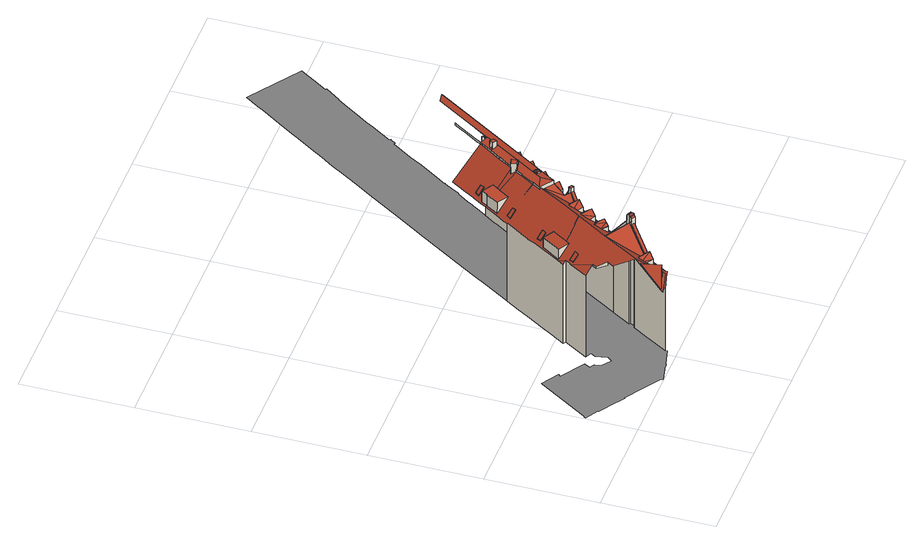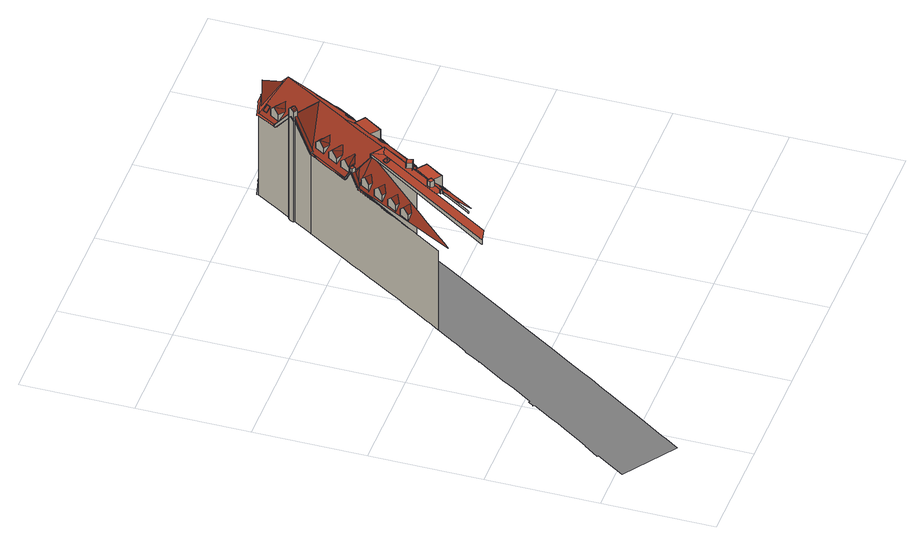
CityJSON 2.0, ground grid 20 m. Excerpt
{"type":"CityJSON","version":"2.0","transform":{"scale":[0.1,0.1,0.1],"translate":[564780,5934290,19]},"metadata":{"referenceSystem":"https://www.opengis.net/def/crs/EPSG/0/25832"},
"CityObjects":{
"building1":{"type":"Building","attributes":{"Grundfläche 2D":"1218.550991","Grundhöhe NN":"19.178"},"children":["building1-1","building1-2","building1-3","building1-4","building1-5","building1-6","building1-7","building1-8","building1-9","building1-10","building1-11","building1-12","building1-13","building1-14","building1-15","building1-16","building1-17","building1-18","building1-19","building1-20","building1-21","building1-22","building1-23","building1-24"],"geometry":[{"type":"MultiSurface","lod":"3","boundaries":[[[0,1,2,3,4,5,6,7]],[[8,9,10,11]],[[10,9,12,13]],[[13,12,14]],[[15,16,14,12]],[[5,4,3,17,18,19,20,21,22,23,24,25,26,27,6]],[[16,15,28,29,30,31]],[[7,32,33,34,35,36,37,29,28,15,12,9,8,38]],[[29,39,40,30]],[[39,29,37]],[[41,42,43,25,24,23,22,44,45]],[[35,46,36]],[[36,46,47,48]],[[35,34,49,50,51,47,46]],[[52,53,54,55,26,25,43,56,57,58]],[[56,43,42,59]],[[60,48,47,51,50]],[[61,62,63,64,65,66,67,52,58,57,56,59,68]],[[69,65,64,70]],[[71,54,53,52,67,66,65,69,72]],[[73,74,75,76,40,39,37,77,78,79,80,81,82,83,84,85]],[[7,6,27,26,55,54,71,72,86,87,88,89,90,91,92,93,94,33,32]],[[95,72,69]],[[96,97,95,69,70,98]],[[97,72,95]],[[86,72,97,99]],[[100,101,102,103,104,105,106,107,108,109,110,111,112,113,114,115,116,117,118,119,120,83,82,81,80,79,78,77,37,36,48,60,50,49,34,33,94,93,92,91]],[[99,121,122,123,88,87,86]],[[114,113,124,115]],[[103,102,101,100,125,126]],[[127,128,129,130,131,132,125,100,91,90]],[[132,131,130,129,133,134,125]],[[105,104,103]],[[135,136,88,123,122]],[[115,124,137,138,117,116]],[[139,128,127,140]],[[140,127,90,89,88,141,142,143]],[[141,88,136]],[[138,144,145,117]],[[146,147,140,143,142]],[[148,149,139,140,150]],[[151,144,138,137,124,113,112,111,152,153,154]],[[155,148,150,140,147,146]],[[110,109,108,107,106,105,103,126,156,157,158,159,160,161,162]],[[144,151,145]],[[163,152,111,110,162]],[[164,165,166,167,168,148,155]],[[169,170,171,172,173,174,175,176,177,178,179,180,181,182,161,160,159,158,157,156,126,125,134,133,183,184]],[[185,148,185,186]],[[187,188,189,190,191,192,193,194,195,196,118,117,145,151,154,153,152,163,197]],[[163,174,173,172,171,188,187,197]],[[168,167,198,186]],[[185,148,185,199]],[[200,201,185]],[[202,185,186,203,204]],[[201,205,185]],[[149,206,207,208,209,210,211,212,213,129,128,139]],[[214,215,216,217,218,219,220,221,222,223,224,225,226,227,228,229,230,231,232,233,234,235,236,237,199,205,201,238,200,239,240,202,204,203,186,198,167,166,165,164,155,146,142,141,136,135,122,121,99,97,96,241]],[[205,199,185]],[[242,243,244,245,246,247,248,249,250,251,252,253,254,255,256,257,258,259,260,261,262,263,264,265,266,267,268,269,270,271,228,227,226,225,224,223,222,221,220,219,218,217,216,215,214,241,96,98,70,64,63,62,61,68,59,42,41,45,44,272,273,274,275,276,277,278,279,280,281,282,283,284,285,286,287,288,289,290,291,292,293,294,295,296,297,298,299,300,301,302,31,30,40,76,75,74,73,85,84,303,304,305,306,307,308,309,310,311,312,313,314,315,316,317,318,319,320,321,322,323,324,325,326,327,328,329]],[[170,169,330]],[[190,189,188,171,170,331,191]],[[200,185,202,240,239]],[[183,133,129,213,212,211,210,209,332,333],[334,335,336,337,338,339,340,341]],[[331,170,330,342,343,344,345,184,183,333,346,347]],[[331,347,348]],[[349,350,351,352,206,149,148,185,353,354,355]],[[356,357,358,359,360,191,331,361,362,363,364,365,366,367]]],"semantics":{"surfaces":[{"type":"RoofSurface"},{"type":"WallSurface"},{"type":"GroundSurface"}],"values":[0,1,1,1,0,0,1,0,1,0,1,1,1,0,0,1,1,1,1,0,1,0,0,1,0,0,0,0,1,1,1,0,0,0,1,0,0,0,1,0,0,0,0,1,1,0,0,0,0,0,1,0,0,0,0,0,1,1,0,2,0,1,0,0,0,0,0,1]}}]},
"building1-1":{"type":"BuildingInstallation","parents":["building1"],"geometry":[{"type":"MultiSurface","lod":"3","boundaries":[[[0,368,369,370,371,372]],[[370,373,374,375,376,371]]],"semantics":{"surfaces":[{"type":"RoofSurface"}],"values":[0,0]}}]},
"building1-2":{"type":"BuildingInstallation","parents":["building1"],"geometry":[{"type":"MultiSurface","lod":"3","boundaries":[[[377,378,379,380]],[[380,379,381,382]],[[380,382,377]],[[378,377,383]],[[379,378,383,381]]],"semantics":{"surfaces":[{"type":"RoofSurface"},{"type":"WallSurface"}],"values":[0,1,1,1,1]}}]},
"building1-3":{"type":"BuildingInstallation","parents":["building1"],"geometry":[{"type":"MultiSurface","lod":"3","boundaries":[[[384,385,386,387,388,389]],[[384,390,385]],[[390,391,385]],[[392,393,394]],[[385,391,392,394]],[[388,387,395]],[[394,393,396]],[[396,395,387,386,385,394]]],"semantics":{"surfaces":[{"type":"RoofSurface"},{"type":"WallSurface"}],"values":[0,0,0,0,0,1,1,1]}}]},
"building1-4":{"type":"BuildingInstallation","parents":["building1"],"geometry":[{"type":"MultiSurface","lod":"3","boundaries":[[[397,398,399,400,401,402]],[[403,404,402,401]],[[404,405,406,398,397,402]],[[400,399,398,406,407,399]],[[399,403,401,400]]],"semantics":{"surfaces":[{"type":"RoofSurface"},{"type":"WallSurface"}],"values":[0,1,1,1,1]}}]},
"building1-5":{"type":"BuildingInstallation","parents":["building1"],"geometry":[{"type":"MultiSurface","lod":"3","boundaries":[[[408,409,410,411,412,413,414,415]],[[413,416,55,417,415,414]],[[410,409,408,415,417,27,24]],[[24,25,43,412,411,410]]],"semantics":{"surfaces":[{"type":"RoofSurface"},{"type":"WallSurface"}],"values":[0,1,1,1]}}]},
"building1-6":{"type":"BuildingInstallation","parents":["building1"],"geometry":[{"type":"MultiSurface","lod":"3","boundaries":[[[418,419,420,421,422]],[[422,423,424,418]],[[424,423,425,426,427]],[[426,425,428,429,427]],[[428,430,431,429]],[[430,432,433,431]],[[419,65,69,434,435,420]],[[420,435,436,437,438,53,425,423,422,421]],[[430,428,425,53,416,413,432]],[[433,432,413,412,43,56]],[[431,433,56,57,58,52,67,66,65,419,418,424,427,429]]],"semantics":{"surfaces":[{"type":"RoofSurface"},{"type":"WallSurface"}],"values":[0,0,0,0,0,0,1,1,1,1,1]}}]},
"building1-7":{"type":"BuildingInstallation","parents":["building1"],"geometry":[{"type":"MultiSurface","lod":"3","boundaries":[[[439,440,441,442,443,444]],[[445,446,444,443]],[[440,439,444,446,447,448]],[[448,449,441,440]],[[449,450,445,443,442,441]]],"semantics":{"surfaces":[{"type":"RoofSurface"},{"type":"WallSurface"}],"values":[0,1,1,1,1]}}]},
"building1-8":{"type":"BuildingInstallation","parents":["building1"],"geometry":[{"type":"MultiSurface","lod":"3","boundaries":[[[451,452,435,434,453,454,455,456]],[[69,95,97,454,453,434]],[[97,457,86,458,451,456,455,454]],[[436,435,452,451,458,71]]],"semantics":{"surfaces":[{"type":"RoofSurface"},{"type":"WallSurface"}],"values":[0,1,1,1]}}]},
"building1-9":{"type":"BuildingInstallation","parents":["building1"],"geometry":[{"type":"MultiSurface","lod":"3","boundaries":[[[459,460,461,462]],[[462,463,459]],[[463,464,465]],[[459,463,465]],[[466,467,468,469]],[[465,464,467,466]],[[461,460,470]],[[469,468,471]],[[471,472,470,460,459,465,466,469]]],"semantics":{"surfaces":[{"type":"RoofSurface"},{"type":"WallSurface"}],"values":[0,0,0,0,0,0,1,1,1]}}]},
"building1-10":{"type":"BuildingInstallation","parents":["building1"],"geometry":[{"type":"MultiSurface","lod":"3","boundaries":[[[473,474,475,476]],[[476,477,473]],[[478,479,480]],[[473,477,478,480]],[[475,474,481]],[[480,479,482]],[[480,482,481,474,473]]],"semantics":{"surfaces":[{"type":"RoofSurface"},{"type":"WallSurface"}],"values":[0,0,0,0,1,1,1]}}]},
"building1-11":{"type":"BuildingInstallation","parents":["building1"],"geometry":[{"type":"MultiSurface","lod":"3","boundaries":[[[483,484,485,486,487,488]],[[489,490,488,487]],[[491,492,485,484]],[[490,493,491,484,483,488]],[[489,487,486,485,492,104]]],"semantics":{"surfaces":[{"type":"RoofSurface"},{"type":"WallSurface"}],"values":[0,1,1,1,1]}}]},
"building1-12":{"type":"BuildingInstallation","parents":["building1"],"geometry":[{"type":"MultiSurface","lod":"3","boundaries":[[[494,495,496,497]],[[497,498,494]],[[499,500,501,502]],[[494,498,500,499]],[[503,499,502,504,505]],[[506,496,495]],[[503,505,507]],[[503,507,508,506,495,494,499]]],"semantics":{"surfaces":[{"type":"RoofSurface"},{"type":"WallSurface"}],"values":[0,0,0,0,0,1,1,1]}}]},
"building1-13":{"type":"BuildingInstallation","parents":["building1"],"geometry":[{"type":"MultiSurface","lod":"3","boundaries":[[[509,510,511,512]],[[510,513,514,515,511]],[[516,517,518,519,514]],[[519,515,514]],[[520,521,89,517,516,514,513,510,509]],[[519,518,87]],[[515,519,87,123]],[[511,515,123,135]],[[135,136,141,512,511]]],"semantics":{"surfaces":[{"type":"RoofSurface"},{"type":"WallSurface"}],"values":[0,0,0,0,1,1,1,1,1]}}]},
"building1-14":{"type":"BuildingInstallation","parents":["building1"],"geometry":[{"type":"MultiSurface","lod":"3","boundaries":[[[522,523,524,525,526,527,528]],[[512,141,142,146,529,526,525,524]],[[529,530,527,526]],[[147,143,520,509,523,522,528,527,530,531]],[[509,512,524,523]]],"semantics":{"surfaces":[{"type":"RoofSurface"},{"type":"WallSurface"}],"values":[0,1,1,1,1]}}]},
"building1-15":{"type":"BuildingInstallation","parents":["building1"],"geometry":[{"type":"MultiSurface","lod":"3","boundaries":[[[529,532,533,534,530]],[[532,535,536,533]],[[534,533,537,538,539]],[[146,155,164,535,532,529]],[[533,536,535,164,540,168]],[[533,168,185]],[[537,533,185]],[[530,534,539,150,531]]],"semantics":{"surfaces":[{"type":"RoofSurface"},{"type":"WallSurface"}],"values":[0,0,0,1,1,1,1,1]}}]},
"building1-16":{"type":"BuildingInstallation","parents":["building1"],"geometry":[{"type":"MultiSurface","lod":"3","boundaries":[[[541,542,543,544]],[[545,546,547,544,543]],[[547,548,549,544]],[[549,550,541,544]],[[543,542,541,341,340]],[[338,337,547,546,545,543,340,339]],[[335,549,548,547,337,336]],[[341,541,550,549,335,334]]],"semantics":{"surfaces":[{"type":"RoofSurface"},{"type":"WallSurface"}],"values":[0,0,0,0,1,1,1,1]}}]},
"building1-17":{"type":"BuildingInstallation","parents":["building1"],"geometry":[{"type":"MultiSurface","lod":"3","boundaries":[[[551,552,553,554,555]],[[556,557,558,559,551,555,560]],[[555,554,561,562,556,560]],[[557,556,562]],[[554,553,561]]],"semantics":{"surfaces":[{"type":"RoofSurface"},{"type":"WallSurface"}],"values":[0,0,1,1,1]}}]},
"building1-18":{"type":"BuildingInstallation","parents":["building1"],"geometry":[{"type":"MultiSurface","lod":"3","boundaries":[[[563,564,565,566,567,568]],[[569,565,564,563,570,571]],[[569,572,566,565]],[[566,572,573,567]],[[568,567,573,574]],[[574,570,563,568]]],"semantics":{"surfaces":[{"type":"RoofSurface"},{"type":"WallSurface"}],"values":[0,1,1,1,1,1]}}]},
"building1-19":{"type":"BuildingInstallation","parents":["building1"],"geometry":[{"type":"MultiSurface","lod":"3","boundaries":[[[575,576,577,578,579,580,581,582,583]],[[161,182,181,577,576,575,584,162]],[[179,178,580,579,578,577,181,180]],[[176,582,581,580,178,177]],[[582,176,175,174,163,584,575,583]]],"semantics":{"surfaces":[{"type":"RoofSurface"},{"type":"WallSurface"}],"values":[0,1,1,1,1]}}]},
"building1-20":{"type":"BuildingInstallation","parents":["building1"],"geometry":[{"type":"MultiSurface","lod":"3","boundaries":[[[585,586,587,588,589,590,591]],[[592,593,586,585,594]],[[595,596,597,594,585,591,590]],[[592,594,597]],[[590,589,595]]],"semantics":{"surfaces":[{"type":"RoofSurface"},{"type":"WallSurface"}],"values":[0,0,1,1,1]}}]},
"building1-21":{"type":"BuildingInstallation","parents":["building1"],"geometry":[{"type":"MultiSurface","lod":"3","boundaries":[[[598,599,600,601,602]],[[603,604,605,606,598,602,607]],[[602,601,608,609,603,607]],[[604,603,609]],[[601,600,608]]],"semantics":{"surfaces":[{"type":"RoofSurface"},{"type":"WallSurface"}],"values":[0,0,1,1,1]}}]},
"building1-22":{"type":"BuildingInstallation","parents":["building1"],"geometry":[{"type":"MultiSurface","lod":"3","boundaries":[[[610,611,612,613,614]],[[611,610,343,342]],[[342,330,611]],[[184,612,611,330,169]],[[613,612,184,345]],[[343,610,614,613,345,344]]],"semantics":{"surfaces":[{"type":"RoofSurface"},{"type":"WallSurface"}],"values":[0,1,1,1,1,1]}}]},
"building1-23":{"type":"BuildingInstallation","parents":["building1"],"geometry":[{"type":"MultiSurface","lod":"3","boundaries":[[[615,616,617,618]],[[618,617,619,348]],[[346,615,618,348,347]],[[620,616,615,346]],[[617,616,620,619]]],"semantics":{"surfaces":[{"type":"RoofSurface"},{"type":"WallSurface"}],"values":[0,1,1,1,1]}}]},
"building1-24":{"type":"BuildingInstallation","parents":["building1"],"geometry":[{"type":"MultiSurface","lod":"3","boundaries":[[[621,622,623,624,625,626]],[[627,628,622,621,629]],[[626,625,630,631,629,621]],[[627,629,631]],[[625,624,630]]],"semantics":{"surfaces":[{"type":"RoofSurface"},{"type":"WallSurface"}],"values":[0,0,1,1,1]}}]}
},
"vertices":[
[158,12,172],[158,9,169],[158,8,169],[160,9,169],[188,15,169],[191,16,169],[205,20,169],[163,57,222],[167,106,201],[163,125,188],[163,125,185],[167,106,193],[168,132,188],[168,132,185],[166,134,185],[174,171,173],[155,140,173],[172,9,169],[177,9,169],[177,10,169],[194,14,169],[211,18,169],[211,22,169],[223,42,169],[230,54,169],[232,57,169],[229,59,169],[227,56,169],[179,177,173],[182,183,173],[182,183,2],[155,140,2],[205,125,222],[240,180,223],[208,190,191],[205,185,191],[186,197,169],[185,198,167],[160,95,200],[177,186,167],[177,186,2],[232,57,2],[252,88,2],[252,88,214],[211,22,2],[230,54,2],[186,197,190],[208,230,190],[208,230,169],[221,210,191],[226,218,191],[211,228,190],[257,92,221],[250,96,221],[206,124,221],[229,61,170],[254,87,214],[255,89,216],[256,90,218],[254,87,2],[211,228,173],[256,90,2],[259,95,2],[260,97,2],[260,98,2],[260,98,214],[260,97,215],[259,95,218],[255,89,2],[258,99,214],[258,99,2],[273,133,170],[275,134,169],[237,282,2],[222,258,2],[207,234,2],[192,210,2],[192,210,167],[207,234,167],[216,248,166],[222,258,166],[237,282,166],[252,306,166],[253,307,165],[253,307,2],[252,306,2],[276,135,169],[322,208,169],[324,210,169],[322,213,172],[296,259,217],[291,262,223],[285,252,223],[270,228,223],[255,204,223],[279,132,168],[279,133,2],[279,133,168],[279,132,2],[286,145,168],[289,263,220],[290,265,220],[291,266,220],[298,277,220],[271,302,183],[298,278,220],[312,300,220],[313,301,220],[320,312,220],[320,313,220],[321,313,220],[301,335,191],[292,322,191],[289,317,191],[272,328,170],[270,330,167],[284,352,167],[285,352,167],[283,354,165],[268,330,165],[257,314,165],[299,165,168],[312,186,169],[323,208,169],[270,330,190],[289,263,224],[298,277,224],[297,258,217],[314,247,216],[314,247,224],[297,258,224],[296,259,224],[291,262,224],[310,269,227],[293,264,225],[325,206,169],[326,208,169],[284,352,190],[285,352,190],[315,249,219],[318,229,194],[332,218,190],[333,219,193],[328,223,193],[291,363,190],[291,363,167],[335,223,187],[330,225,189],[340,235,169],[315,250,219],[335,234,174],[311,350,191],[304,340,191],[307,344,191],[308,346,191],[342,234,168],[298,278,224],[312,300,224],[313,301,224],[320,312,224],[320,313,224],[321,314,224],[321,314,220],[328,324,220],[343,235,168],[343,236,168],[362,265,168],[363,267,168],[340,236,168],[362,364,226],[356,368,224],[343,349,224],[343,348,224],[328,325,224],[328,324,224],[329,325,224],[330,325,225],[330,324,225],[332,314,226],[323,313,225],[322,312,224],[321,312,224],[321,313,224],[368,360,227],[366,362,227],[340,236,169],[372,282,168],[343,348,220],[343,349,220],[356,368,220],[370,390,220],[371,391,220],[328,425,165],[313,401,165],[300,381,165],[298,378,165],[289,364,165],[328,325,220],[367,274,168],[414,348,168],[401,328,168],[408,338,168],[389,308,168],[376,287,168],[385,302,168],[412,344,168],[321,259,219],[469,488,215],[470,490,215],[470,490,224],[469,488,224],[334,278,224],[315,250,224],[315,249,224],[326,208,2],[333,219,2],[343,235,2],[343,236,2],[362,265,2],[363,267,2],[385,302,2],[401,328,2],[402,329,2],[414,348,2],[417,353,2],[427,369,2],[438,385,2],[440,389,2],[453,409,2],[453,409,168],[449,403,168],[444,395,168],[440,389,168],[438,385,168],[432,376,168],[427,369,168],[427,368,168],[417,353,168],[402,329,168],[397,321,168],[391,311,168],[299,165,2],[685,758,2],[666,731,2],[665,731,2],[651,711,2],[638,691,2],[624,671,2],[615,656,2],[591,620,2],[593,618,2],[593,617,2],[592,617,2],[589,611,2],[588,610,2],[586,608,2],[584,610,2],[560,574,2],[545,550,2],[519,510,2],[511,498,2],[512,498,2],[511,497,2],[501,481,2],[495,470,2],[493,468,2],[492,469,2],[479,449,2],[473,439,2],[467,431,2],[466,429,2],[455,412,2],[211,18,2],[177,10,2],[177,9,2],[172,8,2],[172,9,2],[138,1,2],[137,5,2],[105,26,2],[72,47,2],[71,46,2],[59,54,2],[59,55,2],[27,76,2],[27,77,2],[4,91,2],[5,93,2],[6,94,2],[8,96,2],[10,100,2],[65,185,2],[67,187,2],[97,168,2],[94,164,2],[137,136,2],[130,125,2],[139,120,2],[141,108,2],[158,96,2],[165,105,2],[160,125,2],[166,134,2],[283,354,2],[298,378,2],[313,401,2],[328,425,2],[344,449,2],[359,473,2],[374,497,2],[385,513,2],[405,544,2],[421,568,2],[439,596,2],[467,639,2],[483,663,2],[498,687,2],[514,710,2],[530,734,2],[545,757,2],[561,781,2],[577,804,2],[593,828,2],[601,840,2],[608,851,2],[624,875,2],[626,874,2],[718,811,2],[691,771,2],[683,759,2],[359,366,225],[371,391,224],[449,486,227],[383,383,227],[328,282,226],[330,280,225],[328,276,225],[325,273,225],[324,274,225],[322,275,226],[318,277,227],[322,285,227],[359,367,225],[363,373,225],[365,372,225],[370,368,227],[377,387,226],[375,388,225],[374,389,225],[427,392,188],[416,378,191],[406,365,194],[401,360,195],[455,427,179],[447,417,182],[434,401,185],[405,444,220],[404,444,220],[389,420,220],[374,397,220],[374,396,220],[374,396,224],[374,397,224],[389,420,224],[404,444,224],[405,444,224],[406,446,224],[406,446,220],
[159,12,175],[170,15,205],[173,15,213],[165,49,213],[164,43,207],[176,16,208],[187,19,177],[189,19,172],[170,44,206],
[203,27,175],[207,34,176],[200,38,183],[196,31,183],[200,38,182],[196,31,182],[207,34,175],
[206,66,191],[217,50,198],[222,59,189],[222,59,188],[210,67,188],[210,67,189],[196,63,198],[198,56,193],[198,53,191],[199,49,188],[211,42,188],[222,59,174],[211,42,175],
[180,174,177],[177,169,177],[186,163,187],[186,163,188],[191,170,188],[181,176,177],[191,170,187],[181,176,176],[180,174,176],[177,169,176],[186,163,186],
[227,56,172],[228,55,172],[230,54,172],[232,57,177],[252,88,222],[247,91,222],[227,59,175],[226,56,172],[247,91,214],[226,56,170],
[260,97,236],[260,98,233],[254,102,233],[253,101,234],[253,101,236],[252,99,237],[259,95,237],[250,96,238],[255,94,238],[257,92,238],[249,94,237],[256,90,237],[248,93,236],[255,89,236],[247,91,233],[254,87,233],[258,99,222],[254,102,222],[254,102,214],[253,101,215],[252,99,218],
[220,243,174],[217,238,174],[226,232,185],[228,234,185],[231,239,185],[221,245,174],[231,239,184],[221,245,173],[220,243,173],[217,238,173],[226,232,184],[228,234,184],
[275,136,172],[273,133,176],[279,132,173],[279,133,172],[277,135,172],[276,135,172],[277,135,168],[275,136,170],
[275,147,198],[281,156,188],[270,163,188],[268,162,190],[256,159,198],[259,148,190],[273,143,193],[270,139,189],[259,146,189],[259,146,188],[270,139,188],[281,156,176],[270,139,176],[273,143,176],
[293,175,198],[299,184,188],[288,191,188],[283,190,192],[274,187,198],[274,185,197],[277,173,188],[288,167,188],[299,184,176],[288,167,176],
[262,309,173],[258,303,173],[268,297,184],[271,302,184],[272,304,184],[263,310,173],[272,304,183],[263,310,172],[258,303,172],[268,297,183],[262,309,172],
[315,210,189],[315,211,188],[305,217,188],[304,217,189],[292,214,197],[310,202,198],[291,213,198],[292,208,194],[293,205,192],[304,193,188],[294,200,189],[294,200,188],[315,211,176],[304,193,176],[315,210,176],
[327,221,195],[323,214,181],[325,206,171],[332,218,195],[322,213,179],[322,213,178],[323,208,171],[320,210,173],[320,210,172],[321,209,171],[322,208,171],[327,221,189],[323,214,174],
[328,223,203],[327,221,203],[332,218,203],[333,219,203],[335,223,203],[330,226,203],[330,225,203],[335,223,195],[330,226,195],[330,226,188],
[342,234,173],[340,236,171],[335,234,179],[343,235,171],[342,235,171],[339,237,171],[338,237,173],[337,236,174],[342,235,168],
[322,285,228],[320,281,228],[318,277,228],[324,279,228],[322,275,228],[324,274,227],[325,273,227],[328,276,227],[330,280,227],[328,282,227],
[333,255,198],[332,247,192],[332,243,188],[338,239,188],[344,247,198],[349,256,188],[342,260,188],[340,259,191],[333,255,197],[345,250,195],[338,239,174],[349,256,174],
[310,365,183],[313,371,183],[314,372,183],[305,378,172],[304,377,172],[300,371,172],[314,372,182],[310,365,182],[313,371,182],[305,378,171],[304,377,171],[300,371,171],
[320,323,236],[321,313,236],[321,312,236],[322,312,236],[323,313,236],[332,314,236],[330,324,236],[330,325,236],[329,325,236],[320,323,214],
[362,277,198],[351,284,198],[351,282,196],[350,274,189],[350,273,188],[357,268,188],[358,270,190],[361,289,188],[353,285,196],[368,285,188],[357,268,174],[358,270,174],[368,285,174],
[369,312,198],[369,305,192],[368,301,188],[375,297,188],[381,305,198],[386,314,188],[379,318,188],[378,317,190],[371,313,197],[384,311,192],[375,297,174],[386,314,174],
[363,373,238],[359,366,238],[366,362,238],[370,368,238],[365,372,238],
[377,387,232],[379,389,232],[376,391,232],[374,389,232],[376,391,225],[379,389,226],
[398,332,198],[387,339,198],[386,332,191],[386,328,188],[392,324,188],[397,331,196],[396,345,188],[394,343,191],[403,341,188],[392,324,174],[403,341,174]
]}
